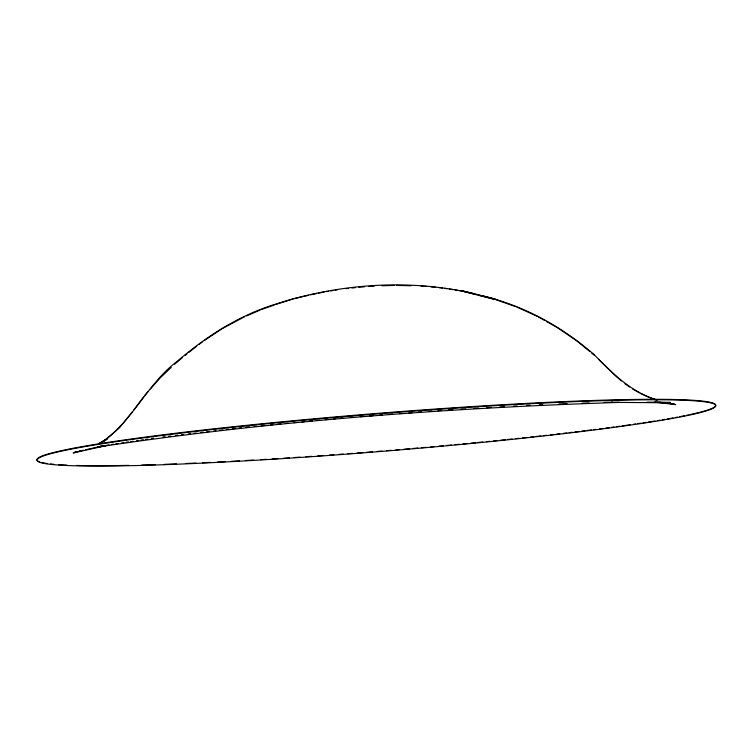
<?xml version="1.0" encoding="UTF-8"?>
<svg xmlns="http://www.w3.org/2000/svg" width="751" height="751" viewBox="0 0 751 751"><rect width="100%" height="100%" fill="white"/><g stroke="black" fill="none" stroke-linecap="round" stroke-linejoin="round"><path stroke-width="1.13" d="M132.364 411.877L119.672 427.572L107.008 438.734M133.762 410.008L143.544 396.941M144.943 395.073L148.031 391.609M150.341 389.009L160.367 377.734L171.237 367.408M174.589 364.226L182.474 357.532M185.159 355.373L186.952 353.937M188.736 352.501L196.734 346.183M199.315 344.24L202.751 341.658M102.38 441.982L105.187 440.077M204.591 340.363L222.089 328.675L244.432 316.847M99.545 443.109L107.609 438.584L98.597 444.104C131.791 423.799 146.201 384.615 177.067 361.428C206.093 336.579 238.837 315.458 275.589 304.136C339.152 283.634 408.882 278.48 474.153 293.697M99.573 443.559L106.623 439.588M246.516 315.946L260.071 310.079M261.113 309.628L274.584 304.925M275.617 304.559L293.247 298.823M82.291 450.544L73.194 452.947L106.398 445.596M294.336 298.569L308.501 295.303M74.311 452.243L76.602 451.736M78.893 451.22L83.474 450.206M85.764 449.699L104.079 445.634M310.679 294.796L316.321 293.65M318.574 293.19L324.207 292.036M105.3 445.775L97.63 447.08C270.285 421.048 444.808 408.103 619.246 402.414L611.23 402.348L670.305 402.818L655.379 402.179M100.887 446.047L103.084 445.681M326.385 291.679L328.562 291.322M330.75 290.966L332.928 290.609M335.106 290.243L337.283 289.886M101.038 446.085L103.319 445.747M106.755 445.23L109.036 444.883M111.326 444.536L113.608 444.198M115.898 443.85L118.179 443.503M121.615 442.987L123.896 442.649M126.187 442.301L128.468 441.954M130.758 441.616L133.049 441.269M136.475 440.753L138.766 440.405M141.047 440.067L143.338 439.72M145.619 439.373L147.909 439.035M151.336 438.518L153.626 438.171M162.817 436.941L165.126 436.669M168.599 436.256L170.909 435.984M175.527 435.449L177.846 435.176M181.31 434.763L183.619 434.491M188.238 433.956L190.557 433.684M194.021 433.271L196.33 432.998M200.949 432.463L203.268 432.191M206.732 431.778L209.041 431.506M213.659 430.961L215.978 430.699M219.442 430.285L222.906 429.882M226.38 429.469L228.689 429.196M232.153 428.793L235.617 428.389M239.09 427.976L241.4 427.704M346.258 288.694L348.539 288.431M351.966 288.037L355.392 287.642M246.046 427.235L249.548 426.906M254.204 426.455L256.542 426.239M261.198 425.789L264.699 425.46M270.52 424.897L272.857 424.681M277.513 424.231L281.005 423.902M285.671 423.451L287.999 423.235M293.829 422.672L296.157 422.456M301.986 421.893L304.315 421.677M308.98 421.227L312.472 420.898M317.138 420.447L319.466 420.231M325.296 419.668L327.624 419.452M333.453 418.889L335.781 418.673M340.447 418.223L342.775 417.997M350.886 417.378L353.205 417.199M360.161 416.664L363.644 416.392M369.445 415.951L372.918 415.678M379.875 415.143L382.193 414.965M389.149 414.43L392.632 414.167M399.588 413.632L401.907 413.454M408.863 412.919L412.337 412.646M418.138 412.205L421.611 411.933M428.568 411.398L432.05 411.135M437.842 410.684L441.325 410.421M358.818 287.248L364.348 286.854M368.769 286.535L374.289 286.131M448.291 409.905L452.956 409.633M461.123 409.164L465.789 408.901M473.956 408.422L478.622 408.159M486.789 407.69L491.454 407.417M499.622 406.948L504.287 406.676M513.618 406.141L517.12 405.934M526.451 405.399L529.953 405.193M539.284 404.658L542.785 404.451M558.988 403.916L567.099 403.653M582.147 403.156L589.094 402.921M604.151 402.423L612.253 402.16M382.062 285.765L394.322 285.418M647.052 402.16L670.258 402.348M396.547 285.408L410.947 285.755M421.001 286.169L426.587 286.403M431.121 286.854L435.646 287.314M439.053 287.652L442.452 287.999M654.224 402.104L675.759 404.629L670.005 403.569M658.711 402.189L660.974 402.452M664.382 402.855L667.78 403.259M671.178 403.653L674.576 404.057M444.752 288.346L447.052 288.703M449.351 289.06L452.806 289.586M455.106 289.942L457.406 290.299M459.715 290.656L462.015 291.003M474.191 294.101L463.123 291.285L476.134 294.636M494.571 299.33L478.303 295.19M481.532 295.603C523.438 305.328 562.18 326.676 594.454 354.923C612.384 373.632 631.948 392.651 657.529 400.058M461.978 290.59L495.613 299.198M475.317 294.392L482.095 296.129M484.357 296.711L494.524 299.32M495.651 299.611L515.712 306.671M648.864 397.326L656.477 400.095M516.763 307.037L537.369 316.368M640.5 393.468L647.822 396.847M538.364 316.931L544.344 320.292M546.334 321.409L556.303 327.014M632.52 388.952L639.495 392.904M557.298 327.577L576.392 340.588L589.976 351.656M624.992 383.799L629.695 387.018M591.779 353.13L594.501 355.345M618.833 378.767L621.471 380.926M598.538 359.25L617.951 378.053M233.12 426.746L233.157 427.272M39.784 461.94A340.456 18.944 -4.6 0 1 420.776 410.084A340.456 18.944 -4.6 0 1 689.953 414.599M688.442 414.928A340.456 18.944 -4.6 0 1 686.574 415.312M684.64 415.707A340.456 18.944 -4.6 0 1 679.571 416.702M677.44 417.105A340.456 18.944 -4.6 0 1 675.262 417.518M673.027 417.922A340.456 18.944 -4.6 0 1 667.235 418.955M664.832 419.358A340.456 18.944 -4.6 0 1 662.391 419.781M659.913 420.194A340.456 18.944 -4.6 0 1 657.388 420.607M654.834 421.02A340.456 18.944 -4.6 0 1 648.291 422.053M646.254 422.362A340.456 18.944 -4.6 0 1 643.156 422.841M641.054 423.151A340.456 18.944 -4.6 0 1 637.852 423.63M635.684 423.949A340.456 18.944 -4.6 0 1 633.497 424.268M630.164 424.747A340.456 18.944 -4.6 0 1 622.203 425.873M619.885 426.192A340.456 18.944 -4.6 0 1 616.374 426.681M614.008 427A340.456 18.944 -4.6 0 1 611.633 427.319M609.239 427.638A340.456 18.944 -4.6 0 1 605.625 428.117M603.203 428.436A340.456 18.944 -4.6 0 1 599.542 428.905M595.862 429.384A340.456 18.944 -4.6 0 1 593.712 429.656M591.553 429.929A340.456 18.944 -4.6 0 1 587.179 430.473M584.973 430.755A340.456 18.944 -4.6 0 1 581.631 431.158M579.387 431.44A340.456 18.944 -4.6 0 1 574.862 431.985M572.581 432.257A340.456 18.944 -4.6 0 1 569.136 432.67M566.827 432.942A340.456 18.944 -4.6 0 1 563.344 433.355M559.842 433.768A340.456 18.944 -4.6 0 1 556.322 434.172M553.966 434.444A340.456 18.944 -4.6 0 1 550.417 434.848M546.859 435.251A340.456 18.944 -4.6 0 1 543.283 435.655M540.898 435.918A340.456 18.944 -4.6 0 1 536.13 436.444M533.82 436.697A340.456 18.944 -4.6 0 1 530.459 437.063M527.08 437.429A340.456 18.944 -4.6 0 1 522.536 437.917M519.101 438.284A340.456 18.944 -4.6 0 1 515.646 438.65M512.182 439.016A340.456 18.944 -4.6 0 1 507.526 439.504M505.188 439.748A340.456 18.944 -4.6 0 1 500.504 440.227M496.974 440.584A340.456 18.944 -4.6 0 1 493.435 440.94M489.896 441.297A340.456 18.944 -4.6 0 1 486.348 441.654M482.79 442.001A340.456 18.944 -4.6 0 1 478.049 442.47M475.683 442.705A340.456 18.944 -4.6 0 1 470.943 443.165M467.451 443.494A340.456 18.944 -4.6 0 1 462.935 443.925M459.528 444.254A340.456 18.944 -4.6 0 1 454.965 444.676M451.52 444.996A340.456 18.944 -4.6 0 1 446.911 445.427M443.447 445.747A340.456 18.944 -4.6 0 1 438.819 446.169M434.172 446.582A340.456 18.944 -4.6 0 1 430.68 446.901M426.024 447.314A340.456 18.944 -4.6 0 1 421.367 447.727M417.875 448.028A340.456 18.944 -4.6 0 1 413.219 448.431M409.736 448.732A340.456 18.944 -4.6 0 1 403.935 449.229M399.316 449.614A340.456 18.944 -4.6 0 1 395.852 449.905M391.215 450.29A340.456 18.944 -4.6 0 1 386.558 450.675M381.884 451.051A340.456 18.944 -4.6 0 1 377.199 451.435M372.515 451.811A340.456 18.944 -4.6 0 1 366.638 452.271M363.118 452.553A340.456 18.944 -4.6 0 1 357.251 453.003M352.566 453.36A340.456 18.944 -4.6 0 1 347.882 453.717M343.226 454.064A340.456 18.944 -4.6 0 1 338.579 454.411M333.951 454.749A340.456 18.944 -4.6 0 1 329.351 455.087M323.503 455.51A340.456 18.944 -4.6 0 1 317.645 455.923M311.778 456.336A340.456 18.944 -4.6 0 1 305.901 456.739M300.034 457.134A340.456 18.944 -4.6 0 1 294.167 457.528M289.501 457.838A340.456 18.944 -4.6 0 1 283.681 458.213M277.889 458.579A340.456 18.944 -4.6 0 1 272.144 458.945M266.436 459.293A340.456 18.944 -4.6 0 1 260.785 459.631M253.678 460.053A340.456 18.944 -4.6 0 1 245.38 460.532M239.475 460.87A340.456 18.944 -4.6 0 1 231.242 461.311M225.403 461.621A340.456 18.944 -4.6 0 1 217.302 462.043M210.449 462.381A340.456 18.944 -4.6 0 1 202.563 462.757M195.917 463.067A340.456 18.944 -4.6 0 1 186.126 463.489M176.429 463.893A340.456 18.944 -4.6 0 1 164.525 464.334M155.232 464.653A340.456 18.944 -4.6 0 1 141.789 465.047M128.618 465.357A340.456 18.944 -4.6 0 1 76.649 465.451M66.961 465.122A340.456 18.944 -4.6 0 1 58.475 464.653M53.847 464.287A340.456 18.944 -4.6 0 1 50.514 463.949M47.501 463.574A340.456 18.944 -4.6 0 1 41.512 462.456M164.187 464.7A340.466 18.85 -4.6 0 0 711.826 408.873A340.466 18.85 -4.6 0 0 253.049 425.197A340.466 18.85 -4.6 0 0 164.187 464.7"/></g></svg>
